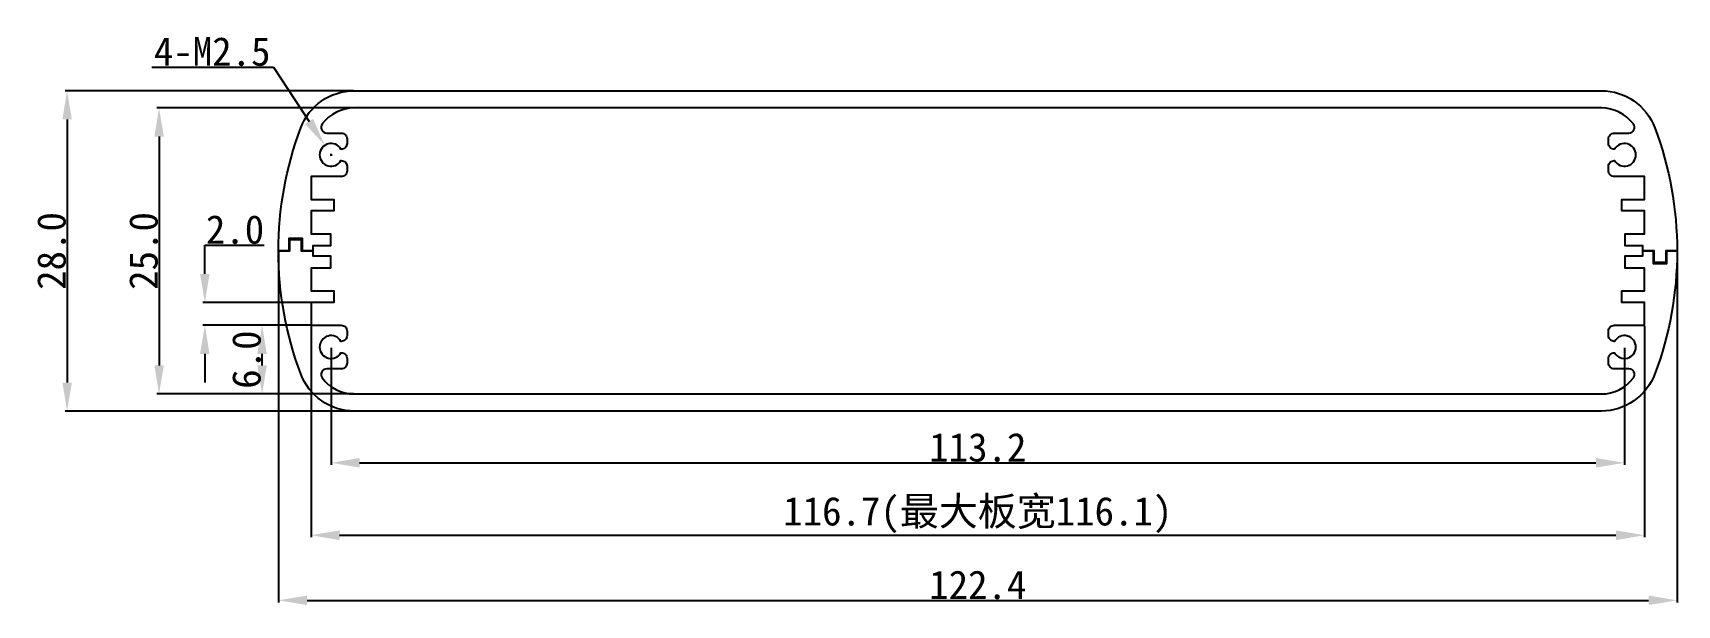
# Model space of a CAD drawing. Header units: inches. Extents: x 331 to 475, y 49 to 99.
import ezdxf

# ---------------------------------------------------------------- set-up
doc = ezdxf.new("R2010")
doc.units = ezdxf.units.IN
doc.header["$MEASUREMENT"] = 0
doc.layers.add('图层1', color=7, linetype='Continuous')
doc.layers.add('图层2', color=30, linetype='Continuous')
doc.styles.get("Standard").update_dxf_attribs({"font": 'simhei.ttf'})
doc.dimstyles.get("Standard").update_dxf_attribs({"dimtxt": 2.5, "dimasz": 2.5, "dimexe": 0.18, "dimexo": 0.0625, "dimgap": 0.09, "dimtad": 1, "dimtoh": 1, "dimdec": 1, "dimzin": 0, "dimdsep": 46, "dimtxsty": 'Standard', "dimcen": 0.09, "dimadec": 0, "dimazin": 0, "dimtfac": 1, "dimtdec": 1, "dimtofl": 0, "dimtmove": 0, "dimatfit": 3, "dimfxl": 1, "dimtolj": 1, "dimtzin": 0, "dimarcsym": 0})

# ---------------------------------------------------------------- blocks, each defined once
blk = doc.blocks.new('*D1')
at = {"layer": 'Defpoints', "color": 0}
for p in [(359.43, 94.36), (334.3, 66.36), (359.43, 66.36)]:
    blk.add_point(p, dxfattribs=at)
at = {"layer": '图层1', "color": 0, "lineweight": -2}
for p, q in [((359.37, 94.36), (334.12, 94.36)), ((334.3, 91.86), (334.3, 68.86)), ((359.37, 66.36), (334.12, 66.36))]:
    blk.add_line(p, q, dxfattribs=at)
at = {"layer": '图层1', "color": 0}
for points in [[(333.89, 91.86), (334.72, 91.86), (334.3, 94.36)], [(333.89, 68.86), (334.72, 68.86), (334.3, 66.36)]]:
    blk.add_solid(points, dxfattribs=at)
at = {"layer": '图层1', "color": 0, "insert": (332.95, 80.36), "char_height": 2.5, "attachment_point": 5, "rotation": 90}
blk.add_mtext('\\A1;28.0', dxfattribs=at)
blk = doc.blocks.new('*D2')
at = {"layer": 'Defpoints', "color": 0}
for p in [(359.43, 92.86), (342.35, 67.86), (359.43, 67.86)]:
    blk.add_point(p, dxfattribs=at)
at = {"layer": '图层1', "color": 0, "lineweight": -2}
for p, q in [((359.37, 92.86), (342.17, 92.86)), ((342.35, 90.36), (342.35, 70.36)), ((359.37, 67.86), (342.17, 67.86))]:
    blk.add_line(p, q, dxfattribs=at)
at = {"layer": '图层1', "color": 0}
for points in [[(341.94, 90.36), (342.77, 90.36), (342.35, 92.86)], [(341.94, 70.36), (342.77, 70.36), (342.35, 67.86)]]:
    blk.add_solid(points, dxfattribs=at)
at = {"layer": '图层1', "color": 0, "insert": (341, 80.36), "char_height": 2.5, "attachment_point": 5, "rotation": 90}
blk.add_mtext('\\A1;25.0', dxfattribs=at)
blk = doc.blocks.new('*D3')
at = {"layer": 'Defpoints', "color": 0}
for p in [(346.36, 75.86), (355.65, 75.86), (355.65, 73.86)]:
    blk.add_point(p, dxfattribs=at)
at = {"layer": '图层1', "color": 0, "lineweight": -2}
for p, q in [((346.36, 78.36), (346.36, 80.86)), ((346.36, 80.86), (351.56, 80.86)), ((355.59, 75.86), (346.18, 75.86)), ((355.59, 73.86), (346.18, 73.86)), ((346.36, 71.36), (346.36, 68.86))]:
    blk.add_line(p, q, dxfattribs=at)
at = {"layer": '图层1', "color": 0}
for points in [[(345.94, 78.36), (346.77, 78.36), (346.36, 75.86)], [(345.94, 71.36), (346.77, 71.36), (346.36, 73.86)]]:
    blk.add_solid(points, dxfattribs=at)
at = {"layer": '图层1', "color": 0, "insert": (349, 82.22), "char_height": 2.5, "attachment_point": 5}
blk.add_mtext('\\A1;2.0', dxfattribs=at)
blk = doc.blocks.new('*D4')
at = {"layer": 'Defpoints', "color": 0}
for p in [(351.37, 73.86), (355.65, 73.86), (359.43, 67.86)]:
    blk.add_point(p, dxfattribs=at)
at = {"layer": '图层1', "color": 0, "lineweight": -2}
for p, q in [((355.59, 73.86), (351.19, 73.86)), ((351.37, 70.36), (351.37, 71.36)), ((359.37, 67.86), (351.19, 67.86))]:
    blk.add_line(p, q, dxfattribs=at)
at = {"layer": '图层1', "color": 0}
for points in [[(350.95, 71.36), (351.78, 71.36), (351.37, 73.86)], [(350.95, 70.36), (351.78, 70.36), (351.37, 67.86)]]:
    blk.add_solid(points, dxfattribs=at)
at = {"layer": '图层1', "color": 0, "insert": (350.01, 70.86), "char_height": 2.5, "attachment_point": 5, "rotation": 90}
blk.add_mtext('\\A1;6.0', dxfattribs=at)
blk = doc.blocks.new('*D5')
at = {"layer": 'Defpoints', "color": 0}
for p in [(352.8, 80.36), (475.2, 80.36), (475.2, 49.82)]:
    blk.add_point(p, dxfattribs=at)
at = {"layer": '图层1', "color": 0, "lineweight": -2}
for p, q in [((352.8, 80.3), (352.8, 49.64)), ((475.2, 80.3), (475.2, 49.64)), ((355.3, 49.82), (472.7, 49.82))]:
    blk.add_line(p, q, dxfattribs=at)
at = {"layer": '图层1', "color": 0}
for points in [[(355.3, 50.24), (355.3, 49.41), (352.8, 49.82)], [(472.7, 50.24), (472.7, 49.41), (475.2, 49.82)]]:
    blk.add_solid(points, dxfattribs=at)
at = {"layer": '图层1', "color": 0, "insert": (414, 51.16), "char_height": 2.5, "attachment_point": 5}
blk.add_mtext('\\A1;122.4', dxfattribs=at)
blk = doc.blocks.new('*D6')
at = {"layer": 'Defpoints', "color": 0}
for p in [(356.85, 89.6), (357.4, 88.76)]:
    blk.add_point(p, dxfattribs=at)
at = {"layer": '图层1', "color": 0, "lineweight": -2}
for p, q in [((341.72, 96.44), (352.36, 96.44)), ((352.36, 96.44), (355.48, 91.69)), ((357.31, 88.76), (357.49, 88.76)), ((357.4, 88.67), (357.4, 88.85))]:
    blk.add_line(p, q, dxfattribs=at)
at = {"layer": '图层1', "color": 0}
blk.add_solid([(355.83, 91.92), (355.13, 91.46), (356.85, 89.6)], dxfattribs=at)
at = {"layer": '图层1', "color": 0, "insert": (347, 97.78), "char_height": 2.5, "attachment_point": 5}
blk.add_mtext('\\A1;4-M2.5', dxfattribs=at)
blk = doc.blocks.new('*D7')
at = {"layer": 'Defpoints', "color": 0}
for p in [(355.65, 73.86), (472.35, 73.86), (472.35, 55.51)]:
    blk.add_point(p, dxfattribs=at)
at = {"layer": '图层2', "color": 0, "lineweight": -2}
for p, q in [((355.65, 73.8), (355.65, 55.33)), ((472.35, 73.8), (472.35, 55.33)), ((358.15, 55.51), (469.85, 55.51))]:
    blk.add_line(p, q, dxfattribs=at)
at = {"layer": '图层2', "color": 0}
for points in [[(358.15, 55.93), (358.15, 55.09), (355.65, 55.51)], [(469.85, 55.93), (469.85, 55.09), (472.35, 55.51)]]:
    blk.add_solid(points, dxfattribs=at)
at = {"layer": '图层2', "color": 0, "insert": (414, 57.28), "char_height": 2.5, "attachment_point": 5}
blk.add_mtext('\\A1;116.7(最大板宽116.1)', dxfattribs=at)
blk = doc.blocks.new('*D8')
at = {"layer": 'Defpoints', "color": 0}
for p in [(357.4, 71.96), (470.6, 71.96), (470.6, 61.84)]:
    blk.add_point(p, dxfattribs=at)
at = {"layer": '图层1', "color": 0, "lineweight": -2}
for p, q in [((357.4, 71.9), (357.4, 61.66)), ((470.6, 71.9), (470.6, 61.66)), ((359.9, 61.84), (468.1, 61.84))]:
    blk.add_line(p, q, dxfattribs=at)
at = {"layer": '图层1', "color": 0}
for points in [[(359.9, 62.26), (359.9, 61.43), (357.4, 61.84)], [(468.1, 62.26), (468.1, 61.43), (470.6, 61.84)]]:
    blk.add_solid(points, dxfattribs=at)
at = {"layer": '图层1', "color": 0, "insert": (414, 63.18), "char_height": 2.5, "attachment_point": 5}
blk.add_mtext('\\A1;113.2', dxfattribs=at)

msp = doc.modelspace()

# ---------------------------------------------------------------- linework, layer by layer
for points in [[(475.2, 80.36), (474.2, 80.36), (474.2, 79.36), (473.2, 79.36), (473.2, 80.36), (472.2, 80.36), (472.2, 80.8), (470.64, 80.8), (470.64, 81.86), (472.35, 81.86), (472.35, 83.86), (470.35, 83.86), (470.35, 84.86), (472.35, 84.86), (472.35, 86.86), (469.7, 86.86, -0.414214), (469.2, 87.36), (469.2, 87.76, -0.414214), (469.7, 88.26), (469.73, 88.26, 3.732051), (469.73, 89.26), (469.7, 89.26, -0.414214), (469.2, 89.76), (469.2, 90.16, -0.414214), (469.7, 90.66), (470.97, 90.66, 0.618034), (471.37, 91.46, 0.236068), (468.57, 92.86), (359.43, 92.86, 0.236068), (356.63, 91.46, 0.618034), (357.03, 90.66), (358.3, 90.66, -0.414214), (358.8, 90.16), (358.8, 89.76, -0.414214), (358.3, 89.26), (358.27, 89.26, 3.732051), (358.27, 88.26), (358.3, 88.26, -0.414214), (358.8, 87.76), (358.8, 87.36, -0.414214), (358.3, 86.86), (355.65, 86.86), (355.65, 84.86), (357.65, 84.86), (357.65, 83.86), (355.65, 83.86), (355.65, 81.86), (357.36, 81.86), (357.36, 80.8), (355.8, 80.8), (355.8, 80.36), (354.9, 80.36), (354.9, 81.46), (353.7, 81.46), (353.7, 80.36), (352.8, 80.36, -0.090052), (354.75, 91.12, -0.312505), (359.43, 94.36), (468.57, 94.36, -0.312505), (473.25, 91.12, -0.090052)], [(352.8, 80.36), (353.8, 80.36), (353.8, 81.36), (354.8, 81.36), (354.8, 80.36), (355.8, 80.36), (355.8, 79.93), (357.36, 79.93), (357.36, 78.86), (355.65, 78.86), (355.65, 76.86), (357.65, 76.86), (357.65, 75.86), (355.65, 75.86), (355.65, 73.86), (358.3, 73.86, -0.414214), (358.8, 73.36), (358.8, 72.96, -0.414214), (358.3, 72.46), (358.27, 72.46, 3.732051), (358.27, 71.46), (358.3, 71.46, -0.414214), (358.8, 70.96), (358.8, 70.56, -0.414214), (358.3, 70.06), (357.03, 70.06, 0.618034), (356.63, 69.26, 0.236068), (359.43, 67.86), (468.57, 67.86, 0.236068), (471.37, 69.26, 0.618034), (470.97, 70.06), (469.7, 70.06, -0.414214), (469.2, 70.56), (469.2, 70.96, -0.414214), (469.7, 71.46), (469.73, 71.46, 3.732051), (469.73, 72.46), (469.7, 72.46, -0.414214), (469.2, 72.96), (469.2, 73.36, -0.414214), (469.7, 73.86), (472.35, 73.86), (472.35, 75.86), (470.35, 75.86), (470.35, 76.86), (472.35, 76.86), (472.35, 78.86), (470.64, 78.86), (470.64, 79.93), (472.2, 79.93), (472.2, 80.36), (473.1, 80.36), (473.1, 79.26), (474.3, 79.26), (474.3, 80.36), (475.2, 80.36, -0.090052), (473.25, 69.61, -0.312505), (468.57, 66.36), (359.43, 66.36, -0.312505), (354.75, 69.61, -0.090052)]]:
    msp.add_lwpolyline(points, format="xyb", close=True)

# ---------------------------------------------------------------- dimensions: what is measured, and where the dimension line sits
at = {"layer": '图层1'}
dim = msp.add_radius_dim(center=(357.4, 88.76), mpoint=(356.85, 89.6), text='4-M2.5', dimstyle='Standard', dxfattribs=at)
dim.commit()
dim.dimension.update_dxf_attribs({"geometry": '*D6', "text_midpoint": (347, 96.44), "dimtype": 164})
for base, p1, p2, angle, picture, middle in [((334.3, 66.36), (359.43, 94.36), (359.43, 66.36), 90, '*D1', (334.3, 80.36)), ((342.35, 67.86), (359.43, 92.86), (359.43, 67.86), 270, '*D2', (342.35, 80.36))]:
    dim = msp.add_linear_dim(base=base, p1=p1, p2=p2, angle=angle, dimstyle='Standard', dxfattribs=at)
    dim.commit()
    dim.dimension.update_dxf_attribs({"geometry": picture, "text_midpoint": middle, "dimtype": 160})
for base, p1, p2, picture, middle in [((346.36, 75.86), (355.65, 73.86), (355.65, 75.86), '*D3', (349, 82.22)), ((351.37, 73.86), (359.43, 67.86), (355.65, 73.86), '*D4', (350.01, 70.86))]:
    dim = msp.add_linear_dim(base=base, p1=p1, p2=p2, angle=90, dimstyle='Standard', dxfattribs=at)
    dim.commit()
    dim.dimension.update_dxf_attribs({"geometry": picture, "text_midpoint": middle})
for base, p1, p2, picture, middle in [((475.2, 49.82), (352.8, 80.36), (475.2, 80.36), '*D5', (414, 51.16)), ((470.6, 61.84), (357.4, 71.96), (470.6, 71.96), '*D8', (414, 63.18))]:
    dim = msp.add_linear_dim(base=base, p1=p1, p2=p2, dimstyle='Standard', dxfattribs=at)
    dim.commit()
    dim.dimension.update_dxf_attribs({"geometry": picture, "text_midpoint": middle})
at = {"layer": '图层2'}
dim = msp.add_linear_dim(base=(472.35, 55.51), p1=(355.65, 73.86), p2=(472.35, 73.86), text='<>(最大板宽116.1)', dimstyle='Standard', dxfattribs=at)
dim.commit()
dim.dimension.update_dxf_attribs({"geometry": '*D7', "text_midpoint": (414, 57.28)})

doc.saveas('drawing.dxf')
